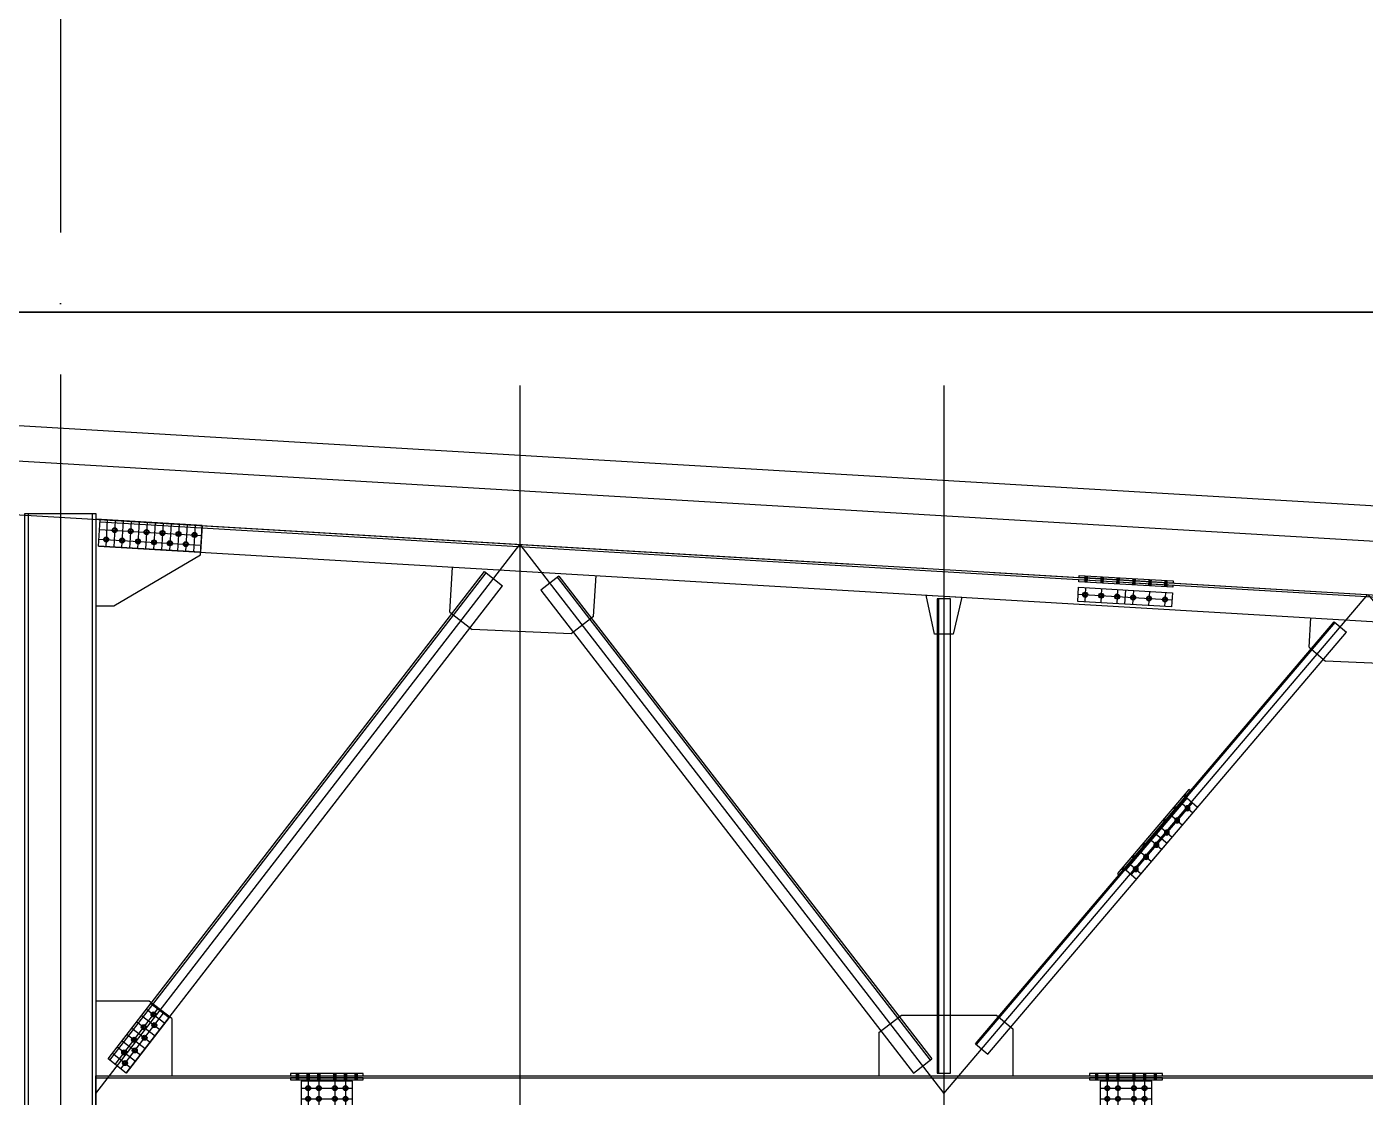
# Model space of a CAD drawing. Header units: millimetres. Extents: x 5349504 to 6791112, y -2212455 to -2153443.
# Drawn here: x 6339854 to 6347391, y -2188845 to -2182815 of the extents above; entities that cross this region are included whole.
import ezdxf
from ezdxf.xclip import XClip

# ---------------------------------------------------------------- set-up
doc = ezdxf.new("R2010")
doc.units = ezdxf.units.MM
doc.header["$LTSCALE"] = 400
doc.header["$XCLIPFRAME"] = 2
doc.linetypes.add('CEN', pattern=[62, 60, -1, 0, -1])
doc.layers.get('DEFPOINTS').update_dxf_attribs({"color": 140})
for name, color, linetype in [('3ELEV', 3, 'Continuous'), ('4ELEV', 4, 'Continuous'), ('5ELEV', 5, 'Continuous'), ('BOLT', 5, 'Continuous'), ('CEN', 1, 'CEN'), ('GUSSET', 8, 'Continuous')]:
    doc.layers.add(name, color=color, linetype=linetype)

# ---------------------------------------------------------------- blocks, each defined once
blk = doc.blocks.new('SHEAR_L150')
at = {"layer": 'BOLT'}
for points in [[(75, 89.2), (85, 83.5), (95, 89.2), (95, 100.8), (85, 106.5), (75, 100.8)], [(165, 89.2), (175, 83.5), (185, 89.2), (185, 100.8), (175, 106.5), (165, 100.8)], [(255, 89.2), (265, 83.5), (275, 89.2), (275, 100.8), (265, 106.5), (255, 100.8)], [(345, 89.2), (355, 83.5), (365, 89.2), (365, 100.8), (355, 106.5), (345, 100.8)], [(435, 89.2), (445, 83.5), (455, 89.2), (455, 100.8), (445, 106.5), (435, 100.8)], [(525, 89.2), (535, 83.5), (545, 89.2), (545, 100.8), (535, 106.5), (525, 100.8)], [(30, 34.2), (40, 28.5), (50, 34.2), (50, 45.8), (40, 51.5), (30, 45.8)], [(120, 34.2), (130, 28.5), (140, 34.2), (140, 45.8), (130, 51.5), (120, 45.8)], [(210, 34.2), (220, 28.5), (230, 34.2), (230, 45.8), (220, 51.5), (210, 45.8)], [(300, 34.2), (310, 28.5), (320, 34.2), (320, 45.8), (310, 51.5), (300, 45.8)], [(390, 34.2), (400, 28.5), (410, 34.2), (410, 45.8), (400, 51.5), (390, 45.8)], [(480, 34.2), (490, 28.5), (500, 34.2), (500, 45.8), (490, 51.5), (480, 45.8)]]:
    blk.add_lwpolyline(points, close=True, dxfattribs=at)
for centre, radius in [((85, 95), 14), ((85, 95), 10), ((175, 95), 14), ((175, 95), 10), ((265, 95), 14), ((265, 95), 10), ((355, 95), 14), ((355, 95), 10), ((445, 95), 14), ((445, 95), 10), ((535, 95), 14), ((535, 95), 10), ((40, 40), 14), ((40, 40), 10), ((130, 40), 14), ((130, 40), 10), ((220, 40), 14), ((220, 40), 10), ((310, 40), 14), ((310, 40), 10), ((400, 40), 14), ((400, 40), 10), ((490, 40), 14), ((490, 40), 10)]:
    blk.add_circle(centre, radius, dxfattribs=at)
at = {"layer": 'DEFPOINTS'}
for p, q in [((0, 95), (575, 95)), ((40, 150), (40, 0)), ((85, 150), (85, 0)), ((130, 150), (130, 0)), ((175, 150), (175, 0)), ((220, 150), (220, 0)), ((265, 150), (265, 0)), ((310, 150), (310, 0)), ((355, 150), (355, 0)), ((400, 150), (400, 0)), ((445, 150), (445, 0)), ((490, 150), (490, 0)), ((535, 150), (535, 0)), ((0, 40), (575, 40))]:
    blk.add_line(p, q, dxfattribs=at)
blk.add_lwpolyline([(0, 150), (575, 150), (575, 0), (0, 0)], close=True, dxfattribs=at)
blk = doc.blocks.new('SPLICE_H200_S')
at = {"layer": 'BOLT'}
for points in [[(205, 112), (-205, 112), (-205, 100), (205, 100)], [(205, 88), (-205, 88), (-205, 76), (205, 76)], [(145, 70), (-145, 70), (-145, -70), (145, -70)], [(-115, 24.2), (-105, 18.5), (-95, 24.2), (-95, 35.8), (-105, 41.5), (-115, 35.8)], [(-55, 24.2), (-45, 18.5), (-35, 24.2), (-35, 35.8), (-45, 41.5), (-55, 35.8)], [(35, 24.2), (45, 18.5), (55, 24.2), (55, 35.8), (45, 41.5), (35, 35.8)], [(95, 24.2), (105, 18.5), (115, 24.2), (115, 35.8), (105, 41.5), (95, 35.8)], [(-115, -35.8), (-105, -41.5), (-95, -35.8), (-95, -24.2), (-105, -18.5), (-115, -24.2)], [(-55, -35.8), (-45, -41.5), (-35, -35.8), (-35, -24.2), (-45, -18.5), (-55, -24.2)], [(35, -35.8), (45, -41.5), (55, -35.8), (55, -24.2), (45, -18.5), (35, -24.2)], [(95, -35.8), (105, -41.5), (115, -35.8), (115, -24.2), (105, -18.5), (95, -24.2)], [(205, -76), (-205, -76), (-205, -88), (205, -88)], [(205, -100), (-205, -100), (-205, -112), (205, -112)]]:
    blk.add_lwpolyline(points, close=True, dxfattribs=at)
at = {"layer": 'BOLT', "const_width": 20}
for points in [[(-165, 76), (-165, 112)], [(-105, 76), (-105, 112)], [(-45, 76), (-45, 112)], [(45, 76), (45, 112)], [(105, 76), (105, 112)], [(165, 76), (165, 112)], [(-165, -112), (-165, -76)], [(-105, -112), (-105, -76)], [(-45, -112), (-45, -76)], [(45, -112), (45, -76)], [(105, -112), (105, -76)], [(165, -112), (165, -76)]]:
    blk.add_lwpolyline(points, dxfattribs=at)
at = {"layer": 'BOLT'}
for centre, radius in [((-105, 30), 14), ((-105, 30), 10), ((-45, 30), 14), ((-45, 30), 10), ((45, 30), 14), ((45, 30), 10), ((105, 30), 14), ((105, 30), 10), ((-105, -30), 14), ((-105, -30), 10), ((-45, -30), 14), ((-45, -30), 10), ((45, -30), 14), ((45, -30), 10), ((105, -30), 14), ((105, -30), 10)]:
    blk.add_circle(centre, radius, dxfattribs=at)
at = {"layer": 'DEFPOINTS'}
for p, q in [((-145, 30), (145, 30)), ((-105, 70), (-105, -70)), ((-45, 70), (-45, -70)), ((45, 70), (45, -70)), ((105, 70), (105, -70)), ((-145, -30), (145, -30))]:
    blk.add_line(p, q, dxfattribs=at)
blk = doc.blocks.new('SPLICE_L150_S')
at = {"layer": 'BOLT'}
for points in [[(-264.4, 12), (265.6, 12), (265.6, 0), (-264.4, 0)], [(-264.4, -12), (265.6, -12), (265.6, -24), (-264.4, -24)], [(-264.4, -55), (265.6, -55), (265.6, -135), (-264.4, -135)], [(-234.4, -100.8), (-224.4, -106.5), (-214.4, -100.8), (-214.4, -89.2), (-224.4, -83.5), (-234.4, -89.2)], [(-144.4, -100.8), (-134.4, -106.5), (-124.4, -100.8), (-124.4, -89.2), (-134.4, -83.5), (-144.4, -89.2)], [(-54.4, -100.8), (-44.4, -106.5), (-34.4, -100.8), (-34.4, -89.2), (-44.4, -83.5), (-54.4, -89.2)], [(35.6, -100.8), (45.6, -106.5), (55.6, -100.8), (55.6, -89.2), (45.6, -83.5), (35.6, -89.2)], [(125.6, -100.8), (135.6, -106.5), (145.6, -100.8), (145.6, -89.2), (135.6, -83.5), (125.6, -89.2)], [(215.6, -100.8), (225.6, -106.5), (235.6, -100.8), (235.6, -89.2), (225.6, -83.5), (215.6, -89.2)]]:
    blk.add_lwpolyline(points, close=True, dxfattribs=at)
at = {"layer": 'BOLT', "const_width": 20}
for points in [[(-224.4, -24), (-224.4, 12)], [(-134.4, -24), (-134.4, 12)], [(-44.4, -24), (-44.4, 12)], [(45.6, -24), (45.6, 12)], [(135.6, -24), (135.6, 12)], [(225.6, -24), (225.6, 12)]]:
    blk.add_lwpolyline(points, dxfattribs=at)
at = {"layer": 'BOLT'}
for centre, radius in [((-224.4, -95), 14), ((-224.4, -95), 10), ((-134.4, -95), 14), ((-134.4, -95), 10), ((-44.4, -95), 14), ((-44.4, -95), 10), ((45.6, -95), 14), ((45.6, -95), 10), ((135.6, -95), 14), ((135.6, -95), 10), ((225.6, -95), 14), ((225.6, -95), 10)]:
    blk.add_circle(centre, radius, dxfattribs=at)
at = {"layer": 'DEFPOINTS'}
for p, q in [((-224.4, -55), (-224.4, -135)), ((-134.4, -55), (-134.4, -135)), ((-44.4, -55), (-44.4, -135)), ((0.6, -55), (0.6, -135)), ((45.6, -55), (45.6, -135)), ((135.6, -55), (135.6, -135)), ((225.6, -55), (225.6, -135)), ((-264.4, -95), (265.6, -95))]:
    blk.add_line(p, q, dxfattribs=at)
blk = doc.blocks.new('SHEAR_L130')
at = {"layer": 'BOLT'}
for points in [[(75, 74.2), (85, 68.5), (95, 74.2), (95, 85.8), (85, 91.5), (75, 85.8)], [(165, 74.2), (175, 68.5), (185, 74.2), (185, 85.8), (175, 91.5), (165, 85.8)], [(255, 74.2), (265, 68.5), (275, 74.2), (275, 85.8), (265, 91.5), (255, 85.8)], [(345, 74.2), (355, 68.5), (365, 74.2), (365, 85.8), (355, 91.5), (345, 85.8)], [(30, 34.2), (40, 28.5), (50, 34.2), (50, 45.8), (40, 51.5), (30, 45.8)], [(120, 34.2), (130, 28.5), (140, 34.2), (140, 45.8), (130, 51.5), (120, 45.8)], [(210, 34.2), (220, 28.5), (230, 34.2), (230, 45.8), (220, 51.5), (210, 45.8)], [(300, 34.2), (310, 28.5), (320, 34.2), (320, 45.8), (310, 51.5), (300, 45.8)]]:
    blk.add_lwpolyline(points, close=True, dxfattribs=at)
for centre, radius in [((85, 80), 14), ((85, 80), 10), ((175, 80), 14), ((175, 80), 10), ((265, 80), 14), ((265, 80), 10), ((355, 80), 14), ((355, 80), 10), ((40, 40), 14), ((40, 40), 10), ((130, 40), 14), ((130, 40), 10), ((220, 40), 14), ((220, 40), 10), ((310, 40), 14), ((310, 40), 10)]:
    blk.add_circle(centre, radius, dxfattribs=at)
at = {"layer": 'DEFPOINTS'}
for p, q in [((0, 80), (395, 80)), ((40, 130), (40, 0)), ((85, 130), (85, 0)), ((130, 130), (130, 0)), ((175, 130), (175, 0)), ((220, 130), (220, 0)), ((265, 130), (265, 0)), ((310, 130), (310, 0)), ((355, 130), (355, 0)), ((0, 40), (395, 40))]:
    blk.add_line(p, q, dxfattribs=at)
blk.add_lwpolyline([(0, 130), (395, 130), (395, 0), (0, 0)], close=True, dxfattribs=at)
blk = doc.blocks.new('SPLICE_L90_S')
at = {"layer": 'BOLT'}
for points in [[(-109.9, 307.3), (270.9, -182), (261.4, -189.4), (-119.3, 299.9)], [(-99.6, 258.3), (225.9, -160), (162.7, -209.1), (-162.7, 209.1)], [(-117.3, 206.5), (-115.7, 195), (-105, 190.7), (-95.9, 197.8), (-97.5, 209.2), (-108.2, 213.6)], [(-62, 135.5), (-60.4, 124), (-49.8, 119.7), (-40.6, 126.8), (-42.2, 138.2), (-52.9, 142.5)], [(-6.8, 64.4), (-5.2, 53), (5.5, 48.6), (14.6, 55.7), (13, 67.2), (2.4, 71.5)], [(48.5, -6.6), (50.1, -18), (60.8, -22.4), (69.9, -15.3), (68.3, -3.9), (57.6, 0.5)], [(103.8, -77.6), (105.4, -89.1), (116.1, -93.4), (125.2, -86.3), (123.6, -74.9), (112.9, -70.5)], [(159, -148.7), (160.6, -160.1), (171.3, -164.4), (180.4, -157.4), (178.9, -145.9), (168.2, -141.6)]]:
    blk.add_lwpolyline(points, close=True, dxfattribs=at)
at = {"layer": 'BOLT', "const_width": 20}
for points in [[(-102.7, 262.2), (-85.3, 275.7)], [(-47.4, 191.2), (-30, 204.7)], [(7.9, 120.2), (25.2, 133.7)], [(118.4, -21.9), (135.8, -8.4)], [(173.7, -92.9), (191, -79.4)], [(228.9, -164), (246.3, -150.5)]]:
    blk.add_lwpolyline(points, dxfattribs=at)
at = {"layer": 'BOLT'}
for centre, radius in [((-106.6, 202.1), 14), ((-106.6, 202.1), 10), ((-51.3, 131.1), 14), ((-51.3, 131.1), 10), ((3.9, 60.1), 14), ((3.9, 60.1), 10), ((59.2, -11), 14), ((59.2, -11), 10), ((114.5, -82), 14), ((114.5, -82), 10), ((169.7, -153), 14), ((169.7, -153), 10)]:
    blk.add_circle(centre, radius, dxfattribs=at)
at = {"layer": 'DEFPOINTS'}
for p, q in [((-75, 226.7), (-138.2, 177.6)), ((-131.2, 233.7), (194.3, -184.6)), ((-19.8, 155.7), (-82.9, 106.5)), ((35.5, 84.6), (-27.6, 35.5)), ((63.1, 49.1), (0, 0)), ((90.8, 13.6), (27.6, -35.5)), ((146, -57.4), (82.9, -106.5)), ((201.3, -128.4), (138.2, -177.6))]:
    blk.add_line(p, q, dxfattribs=at)
blk = doc.blocks.new('BL-ROOF_SECT_1')
at = {"layer": '5ELEV'}
for p, q in [((78215, 3182.9), (78223.9, 3332.7)), ((78223.2, 3320.7), (97284.3, 2192.6)), ((78223.9, 3332.7), (97285, 2204.6)), ((78215, 3182.9), (97276.1, 2054.8)), ((80387, 3039.4), (80489.9, 2959.9)), ((80807.3, 3014.5), (80704.3, 2935)), ((82943.5, 2886.2), (82943.5, 215)), ((85172.6, 2756.1), (85241.2, 2697.9)), ((83152.9, 378.9), (83221.5, 320.7)), ((78370.9, 215), (78268, 294.4)), ((82804.1, 215), (82907, 294.4)), ((78200, 188), (97300, 188))]:
    blk.add_line(p, q, dxfattribs=at)
for points in [[(78268, 294.4), (80387, 3039.4)], [(78277.5, 287.1), (80396.5, 3032)], [(78370.9, 215), (80489.9, 2959.9)], [(80797.8, 3007.2), (82897.5, 287.1)], [(80807.3, 3014.5), (82907, 294.4)], [(80704.3, 2935), (82804.1, 215)], [(83152.9, 378.9), (85172.6, 2756.1)], [(83157.5, 375.1), (85177.1, 2752.2)], [(83221.5, 320.7), (85241.2, 2697.9)]]:
    blk.add_lwpolyline(points, dxfattribs=at)
for points in [[(83012.5, 2886.2), (82937.5, 2886.2), (82937.5, 215), (83012.5, 215)], [(78200, 200), (97300, 200), (97300, 0), (78200, 0)]]:
    blk.add_lwpolyline(points, close=True, dxfattribs=at)
at = {"layer": 'CEN'}
blk.add_line((82975, 4088.4), (82975, -1487.1), dxfattribs=at)
for points in [[(0, 1600), (58500, 4500), (107500, 1600)], [(78200, 100), (80587.5, 3192.8), (82975, 100), (85362.5, 2910.2), (87750, 88), (90137.5, 2627.6), (92525, 100), (94912.5, 2345), (97300, 100)]]:
    blk.add_lwpolyline(points, dxfattribs=at)
at = {"layer": 'DEFPOINTS'}
blk.add_line((80587.5, 4088.4), (80587.5, -1487.1), dxfattribs=at)
blk.add_lwpolyline([(0, 0), (107500, 0), (107500, 4500), (0, 4500)], close=True, dxfattribs=at)
at = {"layer": 'GUSSET'}
for p, q in [((80191.8, 2811.1), (80206.8, 3065)), ((81002.4, 2786.2), (81016.1, 3017.2)), ((80191.8, 2811.1), (80318.4, 2713.3)), ((80875.8, 2688.4), (80318.4, 2713.3)), ((81002.4, 2786.2), (80875.8, 2688.4)), ((85031.6, 2613.4), (85041.4, 2778.9)), ((85031.6, 2613.4), (85123.1, 2535.7)), ((85620.8, 2512), (85123.1, 2535.7)), ((78500.5, 620.2), (78200, 620.2)), ((78627.2, 522.5), (78500.5, 620.2)), ((82608.9, 443.3), (82735.6, 541.1)), ((82735.6, 541.1), (83271, 541.1)), ((83271, 541.1), (83362.5, 463.4)), ((78627.2, 522.5), (78627.2, 200)), ((83362.5, 463.4), (83362.5, 200)), ((82608.9, 443.3), (82608.9, 200))]:
    blk.add_line(p, q, dxfattribs=at)
for points in [[(78200, 2845.9), (78300, 2845.9), (78788.1, 3134), (78797.9, 3298.7), (78200, 3334.1)], [(82922.5, 2686.2), (82875.2, 2907.1), (83074.8, 2895.3), (83027.5, 2686.2), (82922.5, 2686.2)]]:
    blk.add_lwpolyline(points, dxfattribs=at)
at = {"layer": '4ELEV'}
for name, p, rotation in [('SHEAR_L150', (78215, 3182.7), 356.6129761913242), ('SPLICE_L150_S', (84000, 2990.8), 356.6129761913234), ('SHEAR_L130', (78370.9, 215), 52.33332935861047)]:
    blk.add_blockref(name, p, dxfattribs=dict(at, rotation=rotation))
at = {"layer": '4ELEV', "xscale": -1, "rotation": 357.5357381903016}
blk.add_blockref('SPLICE_L90_S', (84231.3, 1509.3), dxfattribs=at)
at = {"layer": '4ELEV'}
for p in [(79500, 100), (84000, 100)]:
    blk.add_blockref('SPLICE_H200_S', p, dxfattribs=at)

msp = doc.modelspace()

# ---------------------------------------------------------------- linework, layer by layer
at = {"layer": '3ELEV'}
for points in [[(6359068.9, -2186202.8), (6320543.9, -2183922.7)], [(6359057, -2186402.4), (6320543.9, -2184123.1)]]:
    msp.add_lwpolyline(points, dxfattribs=at)
at = {"layer": '5ELEV'}
for points in [[(6340243.9, -2198263.6), (6339843.9, -2198263.6), (6339843.9, -2185557.7), (6340243.9, -2185557.7)], [(6340222.9, -2198263.6), (6339864.9, -2198263.6), (6339864.9, -2185557.7), (6340222.9, -2185557.7)]]:
    msp.add_lwpolyline(points, close=True, dxfattribs=at)
at = {"layer": 'CEN'}
for p, q in [((6340043.9, -2159974.5), (6340043.9, -2208365.5)), ((6396932, -2184423.6), (6234214.5, -2184423.6))]:
    msp.add_line(p, q, dxfattribs=at)
at = {"layer": 'DEFPOINTS'}
msp.add_lwpolyline([(6359543.9, -2189023.6), (6262043.9, -2189023.6), (6262043.9, -2184423.6), (6359543.9, -2184423.6)], close=True, dxfattribs=at)

# ---------------------------------------------------------------- block references
at = {"layer": '5ELEV'}
ref = msp.add_blockref('BL-ROOF_SECT_1', (6262043.9, -2188923.6), dxfattribs=at)
XClip(ref).set_block_clipping_path([(0, -100), (97500, 4500)])

doc.saveas('drawing.dxf')
